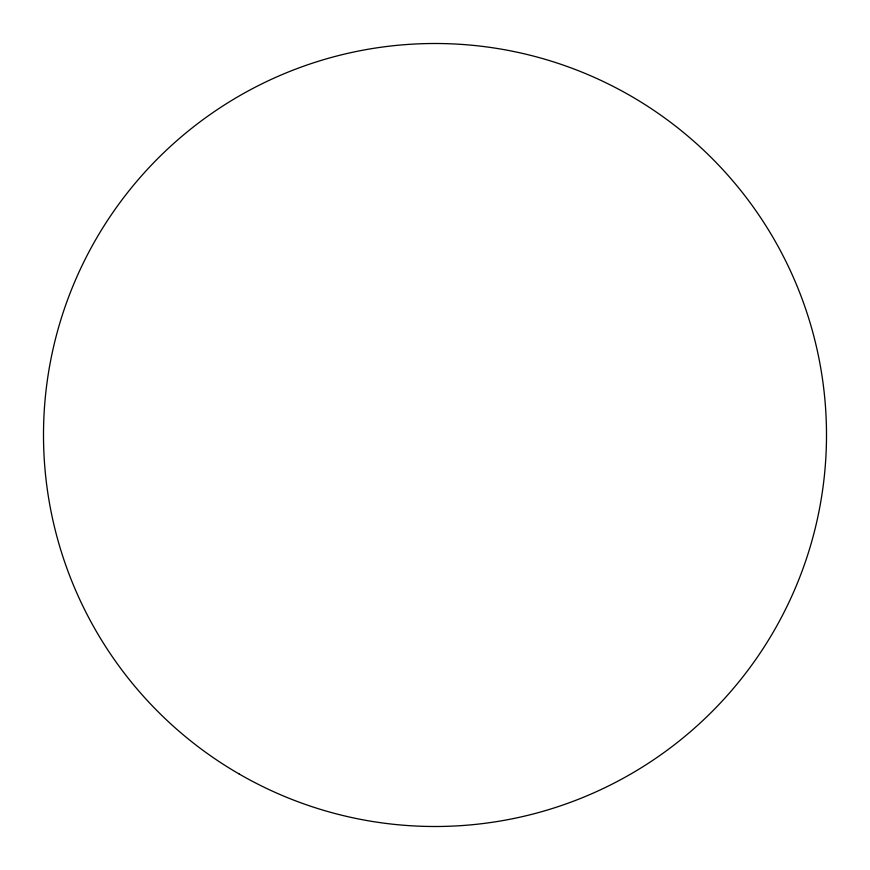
<?xml version="1.0" encoding="UTF-8"?>
<svg xmlns="http://www.w3.org/2000/svg" width="870" height="870" viewBox="0 0 870 870"><rect width="100%" height="100%" fill="white"/><g stroke="black" fill="none" stroke-linecap="round" stroke-linejoin="round"><path stroke-width="1.3" d="M239.25 774.05A391.5 391.5 0 0 0 826.5 435A391.5 391.5 0 0 0 239.25 95.95A391.5 391.5 0 0 0 239.25 774.05"/></g></svg>
